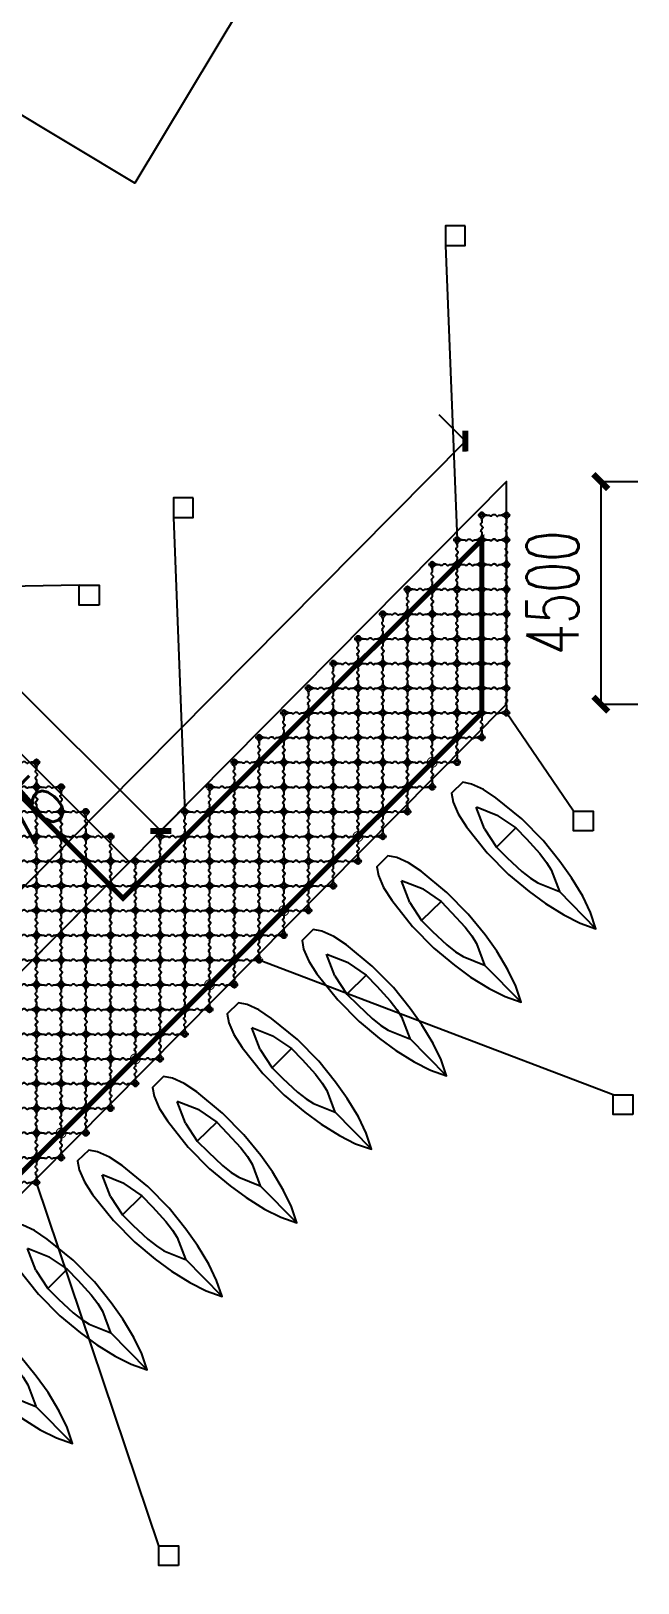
# Model space of a CAD drawing. Extents: x -2575501 to 16617496, y -2334620 to 1078419.
# Drawn here: x 13066322 to 13078587, y 371591 to 402989 of the extents above; entities that cross this region are included whole.
import ezdxf

# ---------------------------------------------------------------- set-up
doc = ezdxf.new("R2010")
doc.units = 0
doc.header["$LTSCALE"] = 10
doc.header["$MEASUREMENT"] = 0
for name, color, linetype in [('W-FLOAT_BOWL浮筒', 253, 'Continuous'), ('固定锚', 5, 'Continuous'), ('平面配景', 7, 'Continuous')]:
    doc.layers.add(name, color=color, linetype=linetype)
doc.styles.add('STANDARD_T3', font='simplex.shx', dxfattribs={"width": 0.7, "bigfont": 'gbcbig.shx'})
doc.dimstyles.new('W__300', dxfattribs={"dimtxt": 1050, "dimasz": 300, "dimexe": 750, "dimexo": 900, "dimgap": 450, "dimtad": 1, "dimdec": 0, "dimzin": 0, "dimdsep": 46, "dimtxsty": 'STANDARD_T3', "dimblk": 'ARCHTICK', "dimcen": 0.09, "dimclrd": 1, "dimclre": 1, "dimclrt": 2, "dimadec": 0, "dimazin": 0, "dimtfac": 1, "dimtdec": 0, "dimtix": 1, "dimtmove": 2, "dimatfit": 3, "dimldrblk": 'ARCHTICK', "dimfxl": 1, "dimtolj": 1, "dimtzin": 0, "dimarcsym": 0})

# ---------------------------------------------------------------- blocks, each defined once
blk = doc.blocks.new('橙浮筒')
at = {"layer": 'W-FLOAT_BOWL浮筒', "color": 30}
for p, q in [((-549, 527), (-527, 549)), ((-549, 473), (-521, 445)), ((-500, 395), (-500, 351)), ((-484, 329), (-497, 345)), ((-481, 307), (-481, 323)), ((-445, 479), (-479, 445)), ((-473, 549), (-445, 521)), ((-351, 500), (-395, 500)), ((-329, 484), (-345, 497)), ((-307, 481), (-323, 481)), ((-301, 484), (-268, 513)), ((-239, 516), (-261, 516)), ((-199, 484), (-232, 513)), ((-193, 481), (-177, 481)), ((-171, 484), (-155, 497)), ((-105, 500), (-149, 500)), ((-27, 549), (-55, 521)), ((-55, 479), (-21, 445)), ((0, 395), (0, 351)), ((13, 333), (3, 345)), ((16, 304), (16, 326)), ((49, 473), (21, 445)), ((27, 549), (49, 527)), ((-549, 27), (-521, 55)), ((-516, 261), (-516, 239)), ((-484, 301), (-513, 268)), ((-484, 199), (-513, 232)), ((-500, 149), (-500, 105)), ((-484, 171), (-497, 155)), ((-481, 193), (-481, 177)), ((-479, 55), (-445, 21)), ((-351, 0), (-395, 0)), ((-297, -13), (-264, 16)), ((-242, 19), (-258, 19)), ((-203, -13), (-236, 16)), ((-105, 0), (-149, 0)), ((-21, 55), (-55, 21)), ((-19, 258), (-19, 242)), ((13, 297), (-16, 264)), ((13, 203), (-16, 236)), ((0, 149), (0, 105)), ((13, 167), (3, 155)), ((16, 196), (16, 174)), ((49, 27), (21, 55)), ((-527, -49), (-549, -27)), ((-473, -49), (-445, -21)), ((-333, -13), (-345, -3)), ((-304, -16), (-326, -16)), ((-196, -16), (-174, -16)), ((-167, -13), (-155, -3)), ((-27, -49), (-55, -21)), ((49, -27), (27, -49))]:
    blk.add_line(p, q, dxfattribs=at)
for centre, radius, start, end in [((-522, 500), 38, 135, 225), ((-524, 500), 7, 90, 270), ((-500, 522), 38, 45, 135), ((-500, 500), 25, 106.2602, 163.7398), ((-500, 500), 25, 196.2602, 253.7398), ((-570, 395), 70, 0, 45), ((-500, 524), 7, 0, 180), ((-500, 476), 7, 180, 0), ((-430, 395), 70, 135, 180), ((-490, 351), 10, 180, 222.2737), ((-500, 500), 25, 16.2602, 73.7398), ((-500, 500), 25, 286.2602, 343.7398), ((-491, 323), 10, 0, 42.2737), ((-476, 500), 7, 270, 90), ((-395, 570), 70, 225, 270), ((-395, 430), 70, 90, 135), ((-351, 490), 10, 47.7263, 90), ((-323, 491), 10, 227.7263, 270), ((-307, 491), 10, 270, 312.2737), ((-261, 506), 10, 90, 132.2737), ((-239, 506), 10, 47.7263, 90), ((-193, 491), 10, 227.7263, 270), ((-177, 491), 10, 270, 312.2737), ((-149, 490), 10, 90, 132.2737), ((-105, 570), 70, 270, 315), ((-105, 430), 70, 45, 90), ((-24, 500), 7, 90, 270), ((0, 522), 38, 45, 135), ((0, 500), 25, 106.2602, 163.7398), ((0, 500), 25, 196.2602, 253.7398), ((-70, 395), 70, 0, 45), ((0, 524), 7, 0, 180), ((0, 476), 7, 180, 0), ((70, 395), 70, 135, 180), ((10, 351), 10, 180, 222.2737), ((0, 500), 25, 16.2602, 73.7398), ((0, 500), 25, 286.2602, 343.7398), ((6, 326), 10, 0, 42.2737), ((24, 500), 7, 270, 90), ((22, 500), 38, 315, 45), ((-522, 0), 38, 135, 225), ((-524, 0), 7, 90, 270), ((-500, 0), 25, 106.2602, 163.7398), ((-570, 105), 70, 315, 0), ((-506, 261), 10, 137.7263, 180), ((-506, 239), 10, 180, 222.2737), ((-500, 24), 7, 0, 180), ((-490, 149), 10, 137.7263, 180), ((-430, 105), 70, 180, 225), ((-500, 0), 25, 16.2602, 73.7398), ((-491, 307), 10, 317.7263, 0), ((-491, 193), 10, 0, 42.2737), ((-491, 177), 10, 317.7263, 0), ((-476, 0), 7, 270, 90), ((-395, 70), 70, 225, 270), ((-395, -70), 70, 90, 135), ((-351, -10), 10, 47.7263, 90), ((-258, 9), 10, 90, 132.2737), ((-242, 9), 10, 47.7263, 90), ((-149, -10), 10, 90, 132.2737), ((-105, 70), 70, 270, 315), ((-105, -70), 70, 45, 90), ((-24, 0), 7, 90, 270), ((0, 0), 25, 106.2602, 163.7398), ((-70, 105), 70, 315, 0), ((-9, 258), 10, 137.7263, 180), ((-9, 242), 10, 180, 222.2737), ((0, 24), 7, 0, 180), ((10, 149), 10, 137.7263, 180), ((70, 105), 70, 180, 225), ((0, 0), 25, 16.2602, 73.7398), ((6, 304), 10, 317.7263, 0), ((6, 196), 10, 0, 42.2737), ((6, 174), 10, 317.7263, 0), ((24, 0), 7, 270, 90), ((22, 0), 38, 315, 45), ((-500, -22), 38, 225, 315), ((-500, 0), 25, 196.2602, 253.7398), ((-500, -24), 7, 180, 0), ((-500, 0), 25, 286.2602, 343.7398), ((-326, -6), 10, 227.7263, 270), ((-304, -6), 10, 270, 312.2737), ((-196, -6), 10, 227.7263, 270), ((-174, -6), 10, 270, 312.2737), ((0, -22), 38, 225, 315), ((0, 0), 25, 196.2602, 253.7398), ((0, -24), 7, 180, 0), ((0, 0), 25, 286.2602, 343.7398)]:
    blk.add_arc(centre, radius, start, end, dxfattribs=at)
blk = doc.blocks.new('蓝浮筒')
at = {"layer": 'W-FLOAT_BOWL浮筒', "color": 5}
for p, q in [((-549, 527), (-527, 549)), ((-549, 473), (-521, 445)), ((-500, 395), (-500, 351)), ((-484, 329), (-497, 345)), ((-481, 307), (-481, 323)), ((-445, 479), (-479, 445)), ((-473, 549), (-445, 521)), ((-351, 500), (-395, 500)), ((-329, 484), (-345, 497)), ((-307, 481), (-323, 481)), ((-301, 484), (-268, 513)), ((-239, 516), (-261, 516)), ((-199, 484), (-232, 513)), ((-193, 481), (-177, 481)), ((-171, 484), (-155, 497)), ((-105, 500), (-149, 500)), ((-27, 549), (-55, 521)), ((-55, 479), (-21, 445)), ((0, 395), (0, 351)), ((13, 333), (3, 345)), ((16, 304), (16, 326)), ((49, 473), (21, 445)), ((27, 549), (49, 527)), ((-549, 27), (-521, 55)), ((-516, 261), (-516, 239)), ((-484, 301), (-513, 268)), ((-484, 199), (-513, 232)), ((-500, 149), (-500, 105)), ((-484, 171), (-497, 155)), ((-481, 193), (-481, 177)), ((-479, 55), (-445, 21)), ((-351, 0), (-395, 0)), ((-297, -13), (-264, 16)), ((-242, 19), (-258, 19)), ((-203, -13), (-236, 16)), ((-105, 0), (-149, 0)), ((-21, 55), (-55, 21)), ((-19, 258), (-19, 242)), ((13, 297), (-16, 264)), ((13, 203), (-16, 236)), ((0, 149), (0, 105)), ((13, 167), (3, 155)), ((16, 196), (16, 174)), ((49, 27), (21, 55)), ((-527, -49), (-549, -27)), ((-473, -49), (-445, -21)), ((-333, -13), (-345, -3)), ((-304, -16), (-326, -16)), ((-196, -16), (-174, -16)), ((-167, -13), (-155, -3)), ((-27, -49), (-55, -21)), ((49, -27), (27, -49))]:
    blk.add_line(p, q, dxfattribs=at)
for centre, radius, start, end in [((-522, 500), 38, 135, 225), ((-524, 500), 7, 90, 270), ((-500, 522), 38, 45, 135), ((-500, 500), 25, 106.2602, 163.7398), ((-500, 500), 25, 196.2602, 253.7398), ((-570, 395), 70, 0, 45), ((-500, 524), 7, 0, 180), ((-500, 476), 7, 180, 0), ((-430, 395), 70, 135, 180), ((-490, 351), 10, 180, 222.2737), ((-500, 500), 25, 16.2602, 73.7398), ((-500, 500), 25, 286.2602, 343.7398), ((-491, 323), 10, 0, 42.2737), ((-476, 500), 7, 270, 90), ((-395, 570), 70, 225, 270), ((-395, 430), 70, 90, 135), ((-351, 490), 10, 47.7263, 90), ((-323, 491), 10, 227.7263, 270), ((-307, 491), 10, 270, 312.2737), ((-261, 506), 10, 90, 132.2737), ((-239, 506), 10, 47.7263, 90), ((-193, 491), 10, 227.7263, 270), ((-177, 491), 10, 270, 312.2737), ((-149, 490), 10, 90, 132.2737), ((-105, 570), 70, 270, 315), ((-105, 430), 70, 45, 90), ((-24, 500), 7, 90, 270), ((0, 522), 38, 45, 135), ((0, 500), 25, 106.2602, 163.7398), ((0, 500), 25, 196.2602, 253.7398), ((-70, 395), 70, 0, 45), ((0, 524), 7, 0, 180), ((0, 476), 7, 180, 0), ((70, 395), 70, 135, 180), ((10, 351), 10, 180, 222.2737), ((0, 500), 25, 16.2602, 73.7398), ((0, 500), 25, 286.2602, 343.7398), ((6, 326), 10, 0, 42.2737), ((24, 500), 7, 270, 90), ((22, 500), 38, 315, 45), ((-522, 0), 38, 135, 225), ((-524, 0), 7, 90, 270), ((-500, 0), 25, 106.2602, 163.7398), ((-570, 105), 70, 315, 0), ((-506, 261), 10, 137.7263, 180), ((-506, 239), 10, 180, 222.2737), ((-500, 24), 7, 0, 180), ((-490, 149), 10, 137.7263, 180), ((-430, 105), 70, 180, 225), ((-500, 0), 25, 16.2602, 73.7398), ((-491, 307), 10, 317.7263, 0), ((-491, 193), 10, 0, 42.2737), ((-491, 177), 10, 317.7263, 0), ((-476, 0), 7, 270, 90), ((-395, 70), 70, 225, 270), ((-395, -70), 70, 90, 135), ((-351, -10), 10, 47.7263, 90), ((-258, 9), 10, 90, 132.2737), ((-242, 9), 10, 47.7263, 90), ((-149, -10), 10, 90, 132.2737), ((-105, 70), 70, 270, 315), ((-105, -70), 70, 45, 90), ((-24, 0), 7, 90, 270), ((0, 0), 25, 106.2602, 163.7398), ((-70, 105), 70, 315, 0), ((-9, 258), 10, 137.7263, 180), ((-9, 242), 10, 180, 222.2737), ((0, 24), 7, 0, 180), ((10, 149), 10, 137.7263, 180), ((70, 105), 70, 180, 225), ((0, 0), 25, 16.2602, 73.7398), ((6, 304), 10, 317.7263, 0), ((6, 196), 10, 0, 42.2737), ((6, 174), 10, 317.7263, 0), ((24, 0), 7, 270, 90), ((22, 0), 38, 315, 45), ((-500, -22), 38, 225, 315), ((-500, 0), 25, 196.2602, 253.7398), ((-500, -24), 7, 180, 0), ((-500, 0), 25, 286.2602, 343.7398), ((-326, -6), 10, 227.7263, 270), ((-304, -6), 10, 270, 312.2737), ((-196, -6), 10, 227.7263, 270), ((-174, -6), 10, 270, 312.2737), ((0, -22), 38, 225, 315), ((0, 0), 25, 196.2602, 253.7398), ((0, -24), 7, 180, 0), ((0, 0), 25, 286.2602, 343.7398)]:
    blk.add_arc(centre, radius, start, end, dxfattribs=at)
blk = doc.blocks.new('*U488')
blk.add_blockref('蓝浮筒', (250, -250))
blk = doc.blocks.new('*U489')
at = {"color": 0, "linetype": 'ByBlock', "lineweight": -2, "transparency": 16777216}
for p in [(0, 7000), (0, 6500), (0, 6000), (0, 5500), (0, 5000), (0, 4500), (0, 4000), (0, 3500), (0, 3000), (0, 2500), (0, 2000), (0, 1500), (0, 1000), (0, 500), (0, 0)]:
    blk.add_blockref('*U488', p, dxfattribs=at)
blk = doc.blocks.new('*U490')
blk.add_blockref('蓝浮筒', (250, -250))
blk = doc.blocks.new('*U491')
at = {"color": 0, "linetype": 'ByBlock', "lineweight": -2, "transparency": 16777216}
for p in [(0, 6000), (0, 5500), (0, 5000), (0, 4500), (0, 4000), (0, 3500), (0, 3000), (0, 2500), (0, 2000), (0, 1500), (0, 1000), (0, 500), (0, 0)]:
    blk.add_blockref('*U490', p, dxfattribs=at)
blk = doc.blocks.new('*U492')
blk.add_blockref('蓝浮筒', (250, -250))
blk = doc.blocks.new('*U493')
at = {"color": 0, "linetype": 'ByBlock', "lineweight": -2, "transparency": 16777216}
for p in [(0, 5000), (0, 4500), (0, 4000), (0, 3500), (0, 3000), (0, 2500), (0, 2000), (0, 1500), (0, 1000), (0, 500), (0, 0)]:
    blk.add_blockref('*U492', p, dxfattribs=at)
blk = doc.blocks.new('*U496')
blk.add_blockref('蓝浮筒', (250, -250))
blk = doc.blocks.new('*U497')
at = {"color": 0, "linetype": 'ByBlock', "lineweight": -2, "transparency": 16777216}
for p in [(0, 2500), (0, 2000), (0, 1500), (0, 1000), (0, 500), (0, 0)]:
    blk.add_blockref('*U496', p, dxfattribs=at)
blk = doc.blocks.new('*U472')
blk.add_blockref('蓝浮筒', (250, -250))
blk = doc.blocks.new('*U473')
at = {"color": 0, "linetype": 'ByBlock', "lineweight": -2, "transparency": 16777216}
for p in [(0, 2500), (0, 2000), (0, 1500), (0, 1000), (0, 500), (0, 0)]:
    blk.add_blockref('*U472', p, dxfattribs=at)
blk = doc.blocks.new('*U474')
blk.add_blockref('蓝浮筒', (250, -250))
blk = doc.blocks.new('*U475')
at = {"color": 0, "linetype": 'ByBlock', "lineweight": -2, "transparency": 16777216}
for p in [(0, 2500), (0, 2000), (0, 1500), (0, 1000), (0, 500), (0, 0)]:
    blk.add_blockref('*U474', p, dxfattribs=at)
blk = doc.blocks.new('*U476')
blk.add_blockref('蓝浮筒', (250, -250))
blk = doc.blocks.new('*U477')
at = {"color": 0, "linetype": 'ByBlock', "lineweight": -2, "transparency": 16777216}
for p in [(0, 2500), (0, 2000), (0, 1500), (0, 1000), (0, 500), (0, 0)]:
    blk.add_blockref('*U476', p, dxfattribs=at)
blk = doc.blocks.new('*U478')
blk.add_blockref('蓝浮筒', (250, -250))
blk = doc.blocks.new('*U479')
at = {"color": 0, "linetype": 'ByBlock', "lineweight": -2, "transparency": 16777216}
for p in [(0, 2500), (0, 2000), (0, 1500), (0, 1000), (0, 500), (0, 0)]:
    blk.add_blockref('*U478', p, dxfattribs=at)
blk = doc.blocks.new('*U498')
blk.add_blockref('蓝浮筒', (250, -250))
blk = doc.blocks.new('*U499')
at = {"color": 0, "linetype": 'ByBlock', "lineweight": -2, "transparency": 16777216}
for p in [(0, 2500), (0, 2000), (0, 1500), (0, 1000), (0, 500), (0, 0)]:
    blk.add_blockref('*U498', p, dxfattribs=at)
blk = doc.blocks.new('*U500')
blk.add_blockref('蓝浮筒', (250, -250))
blk = doc.blocks.new('*U501')
at = {"color": 0, "linetype": 'ByBlock', "lineweight": -2, "transparency": 16777216}
for p in [(0, 2500), (0, 2000), (0, 1500), (0, 1000), (0, 500), (0, 0)]:
    blk.add_blockref('*U500', p, dxfattribs=at)
blk = doc.blocks.new('*U502')
blk.add_blockref('蓝浮筒', (250, -250))
blk = doc.blocks.new('*U503')
at = {"color": 0, "linetype": 'ByBlock', "lineweight": -2, "transparency": 16777216}
for p in [(0, 2500), (0, 2000), (0, 1500), (0, 1000), (0, 500), (0, 0)]:
    blk.add_blockref('*U502', p, dxfattribs=at)
blk = doc.blocks.new('*U504')
blk.add_blockref('蓝浮筒', (250, -250))
blk = doc.blocks.new('*U505')
at = {"color": 0, "linetype": 'ByBlock', "lineweight": -2, "transparency": 16777216}
for p in [(0, 2500), (0, 2000), (0, 1500), (0, 1000), (0, 500), (0, 0)]:
    blk.add_blockref('*U504', p, dxfattribs=at)
blk = doc.blocks.new('*U506')
blk.add_blockref('蓝浮筒', (250, -250))
blk = doc.blocks.new('*U513')
at = {"color": 0, "linetype": 'ByBlock', "lineweight": -2, "transparency": 16777216}
for p in [(0, 2500), (0, 2000), (0, 1500), (0, 1000), (0, 500), (0, 0)]:
    blk.add_blockref('*U506', p, dxfattribs=at)
blk = doc.blocks.new('*U514')
blk.add_blockref('蓝浮筒', (250, -250))
blk = doc.blocks.new('*U515')
at = {"color": 0, "linetype": 'ByBlock', "lineweight": -2, "transparency": 16777216}
for p in [(0, 2500), (0, 2000), (0, 1500), (0, 1000), (0, 500), (0, 0)]:
    blk.add_blockref('*U514', p, dxfattribs=at)
blk = doc.blocks.new('*U516')
blk.add_blockref('蓝浮筒', (250, -250))
blk = doc.blocks.new('*U517')
at = {"color": 0, "linetype": 'ByBlock', "lineweight": -2, "transparency": 16777216}
for p in [(0, 2500), (0, 2000), (0, 1500), (0, 1000), (0, 500), (0, 0)]:
    blk.add_blockref('*U516', p, dxfattribs=at)
blk = doc.blocks.new('*U518')
blk.add_blockref('蓝浮筒', (250, -250))
blk = doc.blocks.new('*U519')
at = {"color": 0, "linetype": 'ByBlock', "lineweight": -2, "transparency": 16777216}
for p in [(0, 2500), (0, 2000), (0, 1500), (0, 1000), (0, 500), (0, 0)]:
    blk.add_blockref('*U518', p, dxfattribs=at)
blk = doc.blocks.new('*U520')
blk.add_blockref('蓝浮筒', (250, -250))
blk = doc.blocks.new('*U521')
at = {"color": 0, "linetype": 'ByBlock', "lineweight": -2, "transparency": 16777216}
for p in [(0, 2500), (0, 2000), (0, 1500), (0, 1000), (0, 500), (0, 0)]:
    blk.add_blockref('*U520', p, dxfattribs=at)
blk = doc.blocks.new('*U530')
blk.add_blockref('蓝浮筒', (250, -250))
blk = doc.blocks.new('*U531')
at = {"color": 0, "linetype": 'ByBlock', "lineweight": -2, "transparency": 16777216}
for p in [(0, 2500), (0, 2000), (0, 1500), (0, 1000), (0, 500), (0, 0)]:
    blk.add_blockref('*U530', p, dxfattribs=at)
blk = doc.blocks.new('*U532')
blk.add_blockref('蓝浮筒', (250, -250))
blk = doc.blocks.new('*U533')
at = {"color": 0, "linetype": 'ByBlock', "lineweight": -2, "transparency": 16777216}
for p in [(0, 2500), (0, 2000), (0, 1500), (0, 1000), (0, 500), (0, 0)]:
    blk.add_blockref('*U532', p, dxfattribs=at)
blk = doc.blocks.new('*U494')
blk.add_blockref('蓝浮筒', (250, -250))
blk = doc.blocks.new('*U495')
at = {"color": 0, "linetype": 'ByBlock', "lineweight": -2, "transparency": 16777216}
for p in [(0, 4000), (0, 3500), (0, 3000), (0, 2500), (0, 2000), (0, 1500), (0, 1000), (0, 500), (0, 0)]:
    blk.add_blockref('*U494', p, dxfattribs=at)
blk = doc.blocks.new('_ArchTick')
at = {"color": 0, "linetype": 'ByBlock', "const_width": 0.4}
blk.add_lwpolyline([(-0.5, -0.5), (0.5, 0.5)], dxfattribs=at)
blk = doc.blocks.new('*D619')
at = {"color": 1, "lineweight": -2, "transparency": 16777216}
for p, q in [((13058430, 354159), (13058430, 353408)), ((13058430, 354158), (13075930, 354158)), ((13075930, 354159), (13075930, 353408))]:
    blk.add_line(p, q, dxfattribs=at)
at = {"layer": 'Defpoints', "color": 0, "transparency": 16777216}
for p in [(13075930, 389372), (13058430, 371694), (13075930, 354158)]:
    blk.add_point(p, dxfattribs=at)
at = {"color": 1, "lineweight": -2, "transparency": 16777216, "xscale": 300, "yscale": 300, "zscale": 300, "rotation": 180}
blk.add_blockref('_ArchTick', (13058430, 354158), dxfattribs=at)
at = {"color": 1, "lineweight": -2, "transparency": 16777216, "xscale": 300, "yscale": 300, "zscale": 300}
blk.add_blockref('_ArchTick', (13075930, 354158), dxfattribs=at)
at = {"transparency": 16777216, "insert": (13067180, 355133), "char_height": 1050, "attachment_point": 5, "style": 'STANDARD_T3'}
blk.add_mtext('\\A1;17500', dxfattribs=at)
blk = doc.blocks.new('*D620')
at = {"color": 1, "lineweight": -2, "transparency": 16777216}
for p, q in [((13075101, 394693), (13074567, 395221)), ((13057600, 377016), (13075100, 394694)), ((13057601, 377015), (13057067, 377544))]:
    blk.add_line(p, q, dxfattribs=at)
at = {"layer": 'Defpoints', "color": 0, "transparency": 16777216}
for p in [(13075100, 394694), (13075930, 393872), (13058430, 376194)]:
    blk.add_point(p, dxfattribs=at)
at = {"color": 1, "lineweight": -2, "transparency": 16777216, "xscale": 300, "yscale": 300, "zscale": 300}
for p, rotation in [((13075100, 394694), 45.28937756364501), ((13057600, 377016), 225.289377563645)]:
    blk.add_blockref('_ArchTick', p, dxfattribs=dict(at, rotation=rotation))
at = {"transparency": 16777216, "insert": (13065657, 386541), "char_height": 1050, "attachment_point": 5, "rotation": 45.2894, "style": 'STANDARD_T3'}
blk.add_mtext('\\A1;24875', dxfattribs=at)
blk = doc.blocks.new('*D621')
at = {"color": 1, "lineweight": -2, "transparency": 16777216}
for p, q in [((13077836, 393872), (13078587, 393872)), ((13077837, 393872), (13077837, 389372)), ((13077836, 389372), (13078587, 389372))]:
    blk.add_line(p, q, dxfattribs=at)
at = {"layer": 'Defpoints', "color": 0, "transparency": 16777216}
for p in [(13075930, 393872), (13075930, 389372), (13077837, 389372)]:
    blk.add_point(p, dxfattribs=at)
at = {"color": 1, "lineweight": -2, "transparency": 16777216, "xscale": 300, "yscale": 300, "zscale": 300}
for p, rotation in [((13077837, 393872), 90), ((13077837, 389372), 270)]:
    blk.add_blockref('_ArchTick', p, dxfattribs=dict(at, rotation=rotation))
at = {"transparency": 16777216, "insert": (13076862, 391622), "char_height": 1050, "attachment_point": 5, "rotation": 90, "style": 'STANDARD_T3'}
blk.add_mtext('\\A1;4500', dxfattribs=at)
blk = doc.blocks.new('*D622')
at = {"color": 1, "lineweight": -2, "transparency": 16777216}
for p, q in [((13055507, 400241), (13056037, 400771)), ((13068942, 386806), (13055507, 400241)), ((13068942, 386806), (13069472, 387336))]:
    blk.add_line(p, q, dxfattribs=at)
at = {"layer": 'Defpoints', "color": 0, "transparency": 16777216}
for p in [(13055507, 400241), (13054875, 399610), (13068310, 386174)]:
    blk.add_point(p, dxfattribs=at)
at = {"color": 1, "lineweight": -2, "transparency": 16777216, "xscale": 300, "yscale": 300, "zscale": 300}
for p, rotation in [((13055507, 400241), 135.0000000376663), ((13068942, 386806), 315.0000000376663)]:
    blk.add_blockref('_ArchTick', p, dxfattribs=dict(at, rotation=rotation))
at = {"transparency": 16777216, "insert": (13062914, 394213), "char_height": 1050, "attachment_point": 5, "rotation": 315, "style": 'STANDARD_T3'}
blk.add_mtext('\\A1;19000', dxfattribs=at)
blk = doc.blocks.new('*D626')
at = {"color": 1, "lineweight": -2, "transparency": 16777216}
for p, q in [((12965930, 351176), (12965930, 350425)), ((12965930, 351175), (13075930, 351175)), ((13075930, 351176), (13075930, 350425))]:
    blk.add_line(p, q, dxfattribs=at)
at = {"layer": 'Defpoints', "color": 0, "transparency": 16777216}
for p in [(12965930, 389372), (13075930, 389372), (13075930, 351175)]:
    blk.add_point(p, dxfattribs=at)
at = {"color": 1, "lineweight": -2, "transparency": 16777216, "xscale": 300, "yscale": 300, "zscale": 300, "rotation": 180}
blk.add_blockref('_ArchTick', (12965930, 351175), dxfattribs=at)
at = {"color": 1, "lineweight": -2, "transparency": 16777216, "xscale": 300, "yscale": 300, "zscale": 300}
blk.add_blockref('_ArchTick', (13075930, 351175), dxfattribs=at)
at = {"transparency": 16777216, "insert": (13020930, 352150), "char_height": 1050, "attachment_point": 5, "style": 'STANDARD_T3'}
blk.add_mtext('\\A1;110000', dxfattribs=at)
blk = doc.blocks.new('渔船')
at = {"layer": '平面配景'}
for p, q in [((-810, -178), (-1241, 10)), ((-810, 200), (-1237, 11)), ((-810, 200), (-378, 287)), ((-378, 287), (-378, -265)), ((-378, 287), (-70, 283)), ((-70, 283), (332, 268)), ((332, 268), (553, 240)), ((553, 240), (727, 200)), ((727, 200), (1154, 11)), ((727, -178), (1157, 10)), ((2210, 11), (1156, 11)), ((-810, -178), (-378, -265)), ((-378, -265), (-70, -261)), ((-70, -261), (332, -245)), ((332, -245), (553, -218)), ((553, -218), (727, -178))]:
    blk.add_line(p, q, dxfattribs=at)
blk.add_lwpolyline([(190, -478), (727, -423), (1129, -360), (1555, -257), (1902, -139), (2210, 11), (1902, 161), (1555, 279), (1129, 382), (727, 445), (190, 500), (-425, 500), (-1096, 429), (-1396, 366), (-1640, 272), (-1790, 169), (-1790, -147), (-1640, -249), (-1396, -344), (-1096, -407), (-425, -478)], close=True, dxfattribs=at)
blk = doc.blocks.new('*U666')
at = {"rotation": 180}
blk.add_blockref('渔船', (210, 11), dxfattribs=at)
blk = doc.blocks.new('*U667')
at = {"color": 0, "linetype": 'ByBlock', "lineweight": -2, "transparency": 16777216}
for p in [(0, 0), (0, -2121), (0, -4242), (0, -6363), (0, -8484), (0, -10605), (0, -12726), (0, -14847), (0, -16968), (0, -19089), (0, -21210)]:
    blk.add_blockref('*U666', p, dxfattribs=at)
blk = doc.blocks.new('*U660')
at = {"color": 5, "const_width": 20, "elevation": 0}
blk.add_lwpolyline([(636, -71, 1), (778, 71, 1)], format="xyb", close=True, dxfattribs=at)
blk = doc.blocks.new('*U661')
at = {"color": 0, "linetype": 'ByBlock', "lineweight": -2, "transparency": 16777216, "rotation": 135.0000000000063}
for p in [(12968433, 387192), (12969932, 385692), (12971432, 384192), (12972932, 382693), (12974432, 381193), (12975932, 379693), (12977431, 378193), (12978931, 376694), (12980431, 375194), (12981931, 373694), (12983430, 372194)]:
    blk.add_blockref('*U660', p, dxfattribs=at)

msp = doc.modelspace()

# ---------------------------------------------------------------- linework, layer by layer
for points in [[(13071106, 416568.1), (13076481.6, 413340.2), (13068418.5, 399912.4), (13063042.9, 403140.3)], [(13065496.2, 383331.8), (13068310.3, 386174.5), (13054875.3, 399609.5), (13052046.9, 396781.1)], [(13058430.4, 376194.2), (13058430.4, 371694.2), (13075930.4, 389371.9), (13075930.4, 393871.9)]]:
    msp.add_lwpolyline(points, close=True)
at = {"color": 6, "const_width": 100}
msp.add_lwpolyline([(12985430.4, 397694.2), (12973430.4, 385694.2), (12966430.4, 392694.2), (12966430.4, 389194.2), (12983430.4, 372194.2), (12993930.4, 372194.2), (12993930.4, 357194.2), (12996930.4, 357194.2), (12996930.4, 372194.2), (13044930.4, 372194.2), (13044930.4, 357194.2), (13047930.4, 357194.2), (13047930.4, 372194.2), (13058430.4, 372194.2), (13075430.4, 389194.2), (13075430.4, 392694.2), (13068180.3, 385444.1), (13054430.4, 399194.2)], dxfattribs=at)
at = {"layer": '固定锚'}
for points in [[(13075097.3, 399047.4), (13074697.3, 399047.4), (13074697.3, 398647.4), (13075097.3, 398647.4)], [(13069597.3, 393547.4), (13069197.3, 393547.4), (13069197.3, 393147.4), (13069597.3, 393147.4)], [(13067695.7, 391375.1), (13067295.7, 391375.1), (13067295.7, 391775.1), (13067695.7, 391775.1)], [(13077685, 386804.8), (13077285, 386804.8), (13077285, 387204.8), (13077685, 387204.8)], [(13078483, 381066.2), (13078083, 381066.2), (13078083, 381466.2), (13078483, 381466.2)], [(13069303, 371944), (13068903, 371944), (13068903, 372344), (13069303, 372344)]]:
    msp.add_lwpolyline(points, close=True, dxfattribs=at)
for points in [[(13074697.3, 398647.4), (13074930.4, 392694.2)], [(13069197.3, 393147.4), (13069430.4, 387194.2)], [(13067295.7, 391775.1), (13062930.4, 391694.2)], [(13077285, 387204.8), (13075930.4, 389194.2)], [(13078083, 381466.2), (13070930.4, 384194.2)], [(13068903, 372344), (13066430.4, 379694.2)]]:
    msp.add_lwpolyline(points, dxfattribs=at)

# ---------------------------------------------------------------- block references
at = {"xscale": -1}
for name, p in [('橙浮筒', (13075430.4, 392694.2)), ('橙浮筒', (13074930.4, 392194.2)), ('*U533', (13075680.4, 389944.2)), ('橙浮筒', (13074430.4, 391694.2)), ('*U531', (13075180.4, 389444.2)), ('橙浮筒', (13073930.4, 391194.2)), ('*U521', (13074680.4, 388944.2)), ('橙浮筒', (13073430.4, 390694.2)), ('*U519', (13074180.4, 388444.2)), ('橙浮筒', (13072930.4, 390194.2)), ('*U517', (13073680.4, 387944.2)), ('橙浮筒', (13072430.4, 389694.2)), ('*U515', (13073180.4, 387444.2)), ('橙浮筒', (13071930.4, 389194.2)), ('*U513', (13072680.4, 386944.2)), ('橙浮筒', (13075430.4, 389194.2)), ('橙浮筒', (13071430.4, 388694.2)), ('*U505', (13072180.4, 386444.2)), ('橙浮筒', (13074930.4, 388694.2)), ('橙浮筒', (13070930.4, 388194.2)), ('*U503', (13071680.4, 385944.2)), ('橙浮筒', (13074430.4, 388194.2)), ('*U661', (26042360.8, 500)), ('橙浮筒', (13065930.4, 387694.2)), ('橙浮筒', (13070430.4, 387694.2)), ('*U501', (13071180.4, 385444.2)), ('橙浮筒', (13073930.4, 387694.2)), ('*U489', (13066180.4, 380444.2)), ('橙浮筒', (13066430.4, 387194.2)), ('橙浮筒', (13069930.4, 387194.2)), ('*U499', (13070680.4, 384944.2)), ('橙浮筒', (13073430.4, 387194.2)), ('*U491', (13066680.4, 380944.2)), ('橙浮筒', (13066930.4, 386694.2)), ('橙浮筒', (13069430.4, 386694.2)), ('*U479', (13070180.4, 384444.2)), ('橙浮筒', (13072930.4, 386694.2)), ('*U493', (13067180.4, 381444.2)), ('橙浮筒', (13067430.4, 386194.2)), ('橙浮筒', (13068930.4, 386194.2)), ('*U477', (13069680.4, 383944.2)), ('橙浮筒', (13072430.4, 386194.2)), ('*U495', (13067680.4, 381944.2)), ('橙浮筒', (13067930.4, 385694.2)), ('橙浮筒', (13068430.4, 385694.2)), ('*U475', (13069180.4, 383444.2)), ('橙浮筒', (13071930.4, 385694.2)), ('*U473', (13068680.4, 382944.2)), ('橙浮筒', (13071430.4, 385194.2)), ('*U497', (13068180.4, 382444.2)), ('橙浮筒', (13070930.4, 384694.2)), ('橙浮筒', (13070430.4, 384194.2)), ('橙浮筒', (13069930.4, 383694.2)), ('橙浮筒', (13069430.4, 383194.2)), ('橙浮筒', (13068930.4, 382694.2)), ('橙浮筒', (13068430.4, 382194.2)), ('橙浮筒', (13067930.4, 381694.2)), ('橙浮筒', (13067430.4, 381194.2)), ('橙浮筒', (13066930.4, 380694.2)), ('橙浮筒', (13066430.4, 380194.2)), ('橙浮筒', (13065930.4, 379694.2))]:
    msp.add_blockref(name, p, dxfattribs=at)
at = {"rotation": 134.5516957989555}
msp.add_blockref('*U667', (13061221.6, 371373.3), dxfattribs=at)

# ---------------------------------------------------------------- dimensions: what is measured, and where the dimension line sits
for p1, p2, distance, picture, middle in [((13068310.3, 386174.5), (13054875.3, 399609.5), -893.3, '*D622', (13062913.9, 394213.1)), ((13058430.4, 376194.2), (13075930.4, 393871.9), 1168.1, '*D620', (13065657.3, 386540.8)), ((13075930.4, 393871.9), (13075930.4, 389371.9), 1906.4, '*D621', (13076861.8, 391621.9)), ((12965930.4, 389371.9), (13075930.4, 389371.9), -38196.9, '*D626', (13020930.4, 352150))]:
    dim = msp.add_aligned_dim(p1=p1, p2=p2, distance=distance, dimstyle='W__300', override={"dimclrt": 256, "dimfxlon": 1})
    dim.commit()
    dim.dimension.update_dxf_attribs({"geometry": picture, "text_midpoint": middle})
dim = msp.add_linear_dim(base=(13075930.4, 354157.9), p1=(13058430.4, 371694.2), p2=(13075930.4, 389371.9), dimstyle='W__300', override={"dimclrt": 256, "dimfxlon": 1})
dim.commit()
dim.dimension.update_dxf_attribs({"geometry": '*D619', "text_midpoint": (13067180.4, 355132.9)})

doc.saveas('drawing.dxf')
